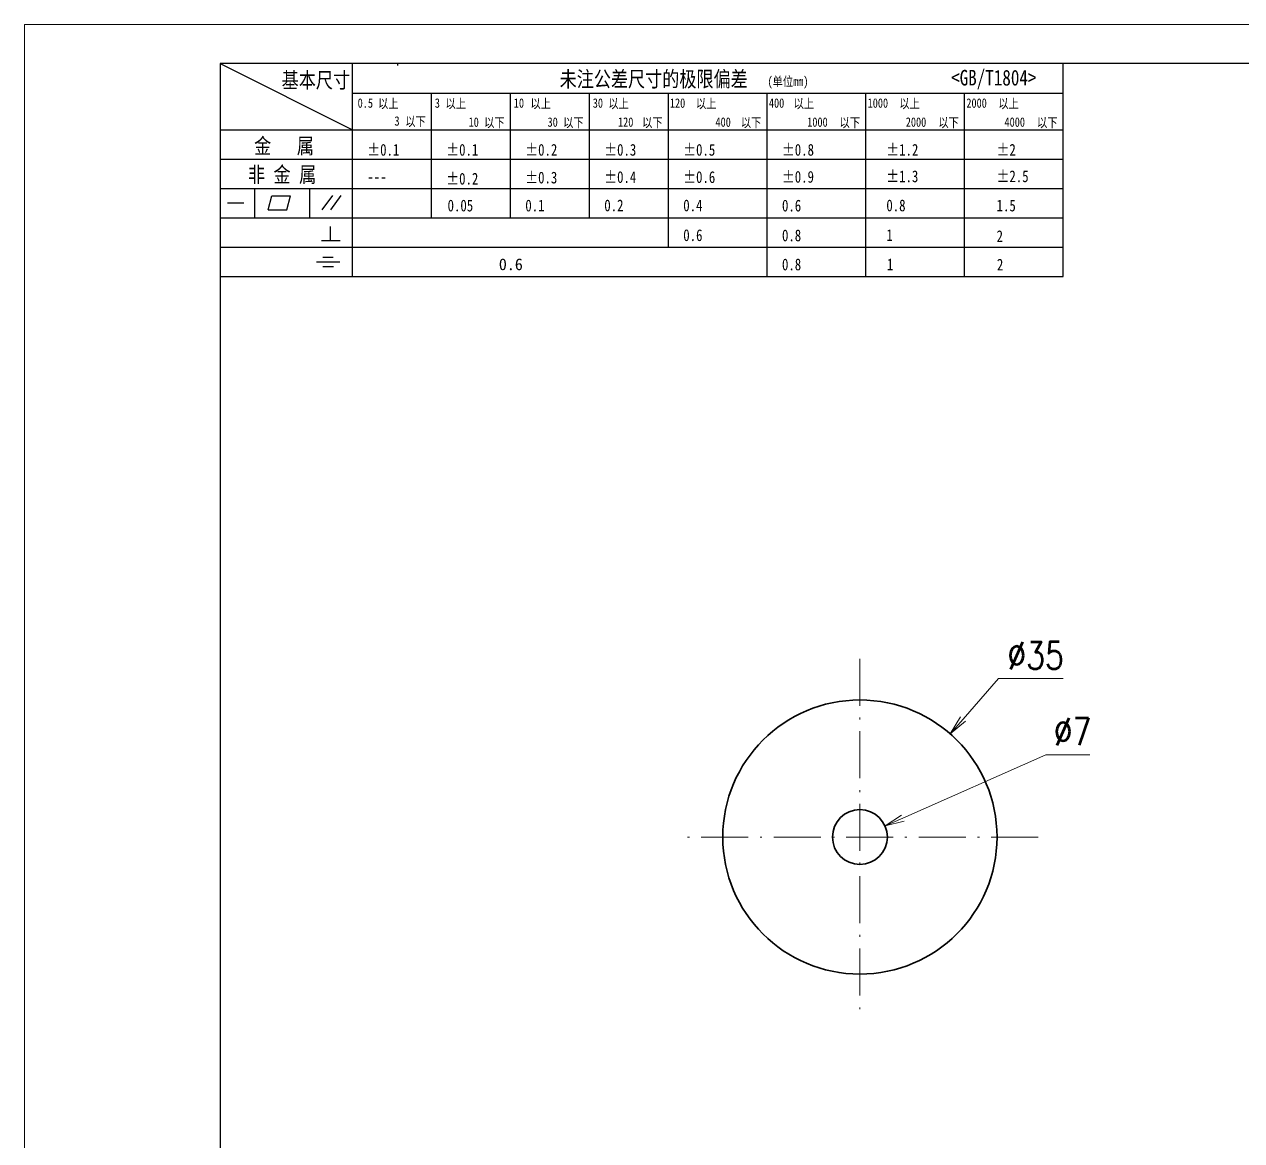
# Model space of a CAD drawing. Header units: millimetres. Extents: x 1333 to 359964, y -52803 to -5704.
# Drawn here: x 163066.4 to 163221.7, y -34415.9 to -34273.4 of the extents above; entities that cross this region are included whole.
import ezdxf

# ---------------------------------------------------------------- set-up
doc = ezdxf.new("R2010")
doc.units = ezdxf.units.MM
doc.header["$LTSCALE"] = 0.5
doc.linetypes.add('AM_ISO08W050x2', pattern=[9, 6, -0.75, 1.5, -0.75])
doc.linetypes.add('DASHDOT', pattern=[18.5, 12, -3, 0.5, -3])
for name, color, linetype, lineweight in [('中心线', 2, 'AM_ISO08W050x2', 18), ('图框', 7, 'Continuous', 18), ('标注线', 3, 'Continuous', 18), ('粗实线', 7, 'Continuous', 35)]:
    doc.layers.add(name, color=color, linetype=linetype, lineweight=lineweight)
doc.layers.add('图\\M+19E79\\M+195B6\\M+18E9A', color=7, linetype='Continuous')
doc.layers.add('打印-禁用', color=7, linetype='Continuous', lineweight=15, plot=False)
doc.styles.add('DIM', font='romans.shx', dxfattribs={"width": 0.8, "bigfont": 'bigfont.shx'})
doc.styles.add('国标', font='simfang.ttf', dxfattribs={"width": 0.8})
doc.dimstyles.new('DEH 1-1$3', dxfattribs={"dimtxt": 3.5, "dimasz": 2.5, "dimexe": 1, "dimexo": 0.625, "dimgap": 1.2, "dimtad": 1, "dimtoh": 1, "dimdsep": 46, "dimtxsty": 'DIM', "dimblk": 'OPEN', "dimcen": 0, "dimclrd": 8, "dimclre": 8, "dimclrt": 2, "dimazin": 2, "dimtfac": 0.5, "dimtofl": 0, "dimtmove": 0, "dimatfit": 3, "dimldrblk": 'OPEN', "dimfxl": 0, "dimtolj": 2, "dimlwd": 18, "dimlwe": 18, "dimarcsym": 0})

# ---------------------------------------------------------------- blocks, each defined once
blk = doc.blocks.new('GZDEH零件A4图框V01版')
at = {"layer": '图\\M+19E79\\M+195B6\\M+18E9A', "linetype": 'Continuous'}
for p, q in [((25, 292), (25, 13.5)), ((205, 292), (25, 292))]:
    blk.add_line(p, q, dxfattribs=at)
at = {"layer": '图\\M+19E79\\M+195B6\\M+18E9A', "color": 9}
for p, q in [((25, 292), (41.88, 283.54)), ((41.88, 264.79), (41.88, 292)), ((47.66, 291.75), (47.66, 292)), ((132.6, 264.79), (132.6, 292)), ((41.88, 288.22), (132.6, 288.22)), ((51.96, 272.29), (51.96, 288.22)), ((62.04, 272.29), (62.04, 288.22)), ((72.12, 272.29), (72.12, 288.22)), ((82.2, 268.54), (82.2, 288.22)), ((94.8, 264.79), (94.8, 288.22)), ((107.4, 264.79), (107.4, 288.22)), ((120, 264.79), (120, 288.22)), ((25, 283.54), (132.6, 283.54)), ((25, 279.79), (132.6, 279.79)), ((25, 276.04), (132.6, 276.04)), ((29.43, 272.34), (29.43, 276.04)), ((31.1, 273.3), (31.58, 275.09)), ((31.58, 275.09), (33.99, 275.09)), ((33.51, 273.3), (33.99, 275.09)), ((36.42, 272.34), (36.42, 276.04)), ((38.03, 273.3), (39.36, 275.16)), ((39.11, 273.3), (40.45, 275.16)), ((25.94, 274.19), (28, 274.19)), ((25, 272.29), (132.6, 272.29)), ((31.1, 273.3), (33.51, 273.3)), ((39.09, 269.41), (39.09, 271.18)), ((37.93, 269.41), (40.32, 269.41)), ((25, 268.54), (132.6, 268.54)), ((38.08, 267.29), (39.43, 267.29)), ((37.3, 266.69), (40.28, 266.69)), ((38.08, 266.09), (39.44, 266.09)), ((25, 264.79), (132.6, 264.79))]:
    blk.add_line(p, q, dxfattribs=at)
at = {"layer": '打印-禁用', "linetype": 'Continuous'}
for p, q in [((0, 297), (0, 0)), ((210, 297), (0, 297))]:
    blk.add_line(p, q, dxfattribs=at)
at = {"layer": '图\\M+19E79\\M+195B6\\M+18E9A', "color": 9, "style": '国标', "width": 0.8}
for s, height, p in [('基本尺寸', 2, (32.84, 288.88)), ('未注公差尺寸的极限偏差', 2, (68.32, 289.02)), ('<GB/T1804>', 2, (118.29, 289.19)), ('30', 1.2, (72.55, 286.35)), ('金   属', 2, (29.33, 280.48)), ('±0.1', 1.5, (43.78, 280.23)), ('±0.1', 1.5, (53.86, 280.23)), ('±0.2', 1.5, (63.94, 280.23)), ('±0.3', 1.5, (74.02, 280.23)), ('±0.5', 1.5, (84.1, 280.23)), ('±0.8', 1.5, (96.7, 280.23)), ('±1.2', 1.5, (110.02, 280.23)), ('±2', 1.5, (124.09, 280.23)), ('非 金 属', 2, (28.53, 276.82)), ('±0.2', 1.5, (53.86, 276.54)), ('±0.3', 1.5, (63.94, 276.69)), ('±0.4', 1.5, (74.02, 276.75)), ('±0.6', 1.5, (84.1, 276.75)), ('±0.9', 1.5, (96.7, 276.78)), ('±1.3', 1.5, (110.02, 276.84)), ('±2.5', 1.5, (124.09, 276.85)), ('---', 1.5, (43.78, 276.81)), ('0.1', 1.5, (63.94, 273.12)), ('0.2', 1.5, (74.02, 273.13)), ('0.4', 1.5, (84.1, 273.13)), ('0.6', 1.5, (96.7, 273.11)), ('0.8', 1.5, (110.02, 273.13)), ('1.5', 1.5, (124.09, 273.12)), ('0.6', 1.5, (84.1, 269.33)), ('0.8', 1.5, (96.7, 269.3)), ('1', 1.5, (110.02, 269.34)), ('2', 1.5, (124.09, 269.2)), ('0.8', 1.5, (96.7, 265.59)), ('1', 1.5, (110.1, 265.6)), ('2', 1.5, (124.13, 265.57))]:
    blk.add_text(s, height=height, dxfattribs=at).set_placement(p)
at = {"layer": '图\\M+19E79\\M+195B6\\M+18E9A', "color": 9, "lineweight": 15, "style": '国标', "width": 0.8}
for s, p in [('0.5', (42.54, 286.35)), ('以上', (45.15, 286.3)), ('3', (52.39, 286.35)), ('以上', (53.76, 286.3)), ('10', (62.47, 286.35)), ('以上', (64.6, 286.3)), ('以上', (74.53, 286.3)), ('120', (82.39, 286.35)), ('以上', (85.72, 286.3)), ('400', (95.03, 286.35)), ('以上', (98.19, 286.3)), ('1000', (107.63, 286.35)), ('以上', (111.67, 286.3)), ('2000', (120.23, 286.35)), ('以上', (124.31, 286.3)), ('3', (47.24, 284.06)), ('以下', (48.61, 284.01)), ('10', (56.7, 283.92)), ('以下', (58.69, 283.87)), ('30', (66.78, 283.92)), ('以下', (68.77, 283.87)), ('120', (75.77, 283.92)), ('以下', (78.85, 283.87)), ('400', (88.21, 283.92)), ('以下', (91.45, 283.87)), ('1000', (99.92, 283.92)), ('以下', (104.05, 283.87)), ('2000', (112.5, 283.92)), ('以下', (116.65, 283.87)), ('4000', (125.1, 283.92)), ('以下', (129.25, 283.87))]:
    blk.add_text(s, height=1.2, dxfattribs=at).set_placement(p)
at = {"layer": '图\\M+19E79\\M+195B6\\M+18E9A', "color": 9, "lineweight": 13, "style": '国标'}
blk.add_text('0.6', height=1.5, dxfattribs=at).set_placement((60.56, 265.61))
at = {"layer": '图\\M+19E79\\M+195B6\\M+18E9A', "color": 9, "lineweight": 15, "insert": (94.85, 290.31), "char_height": 1.2, "width": 8.7957, "attachment_point": 1, "style": '国标'}
blk.add_mtext('(单位mm)', dxfattribs=at)
at = {"layer": '图\\M+19E79\\M+195B6\\M+18E9A', "color": 9, "insert": (54.02, 273.09), "char_height": 1.5, "width": 5.1982, "attachment_point": 7, "style": '国标'}
blk.add_mtext('0.05', dxfattribs=at)
blk = doc.blocks.new('DEH A4')
at = {"layer": '图框'}
blk.add_blockref('GZDEH零件A4图框V01版', (0, 0), dxfattribs=at)
blk = doc.blocks.new('_Open')
at = {"color": 0, "linetype": 'ByBlock', "lineweight": -2}
for p, q in [((-1, 0.167), (0, 0)), ((-1, -0.167), (0, 0)), ((0, 0), (-1, 0))]:
    blk.add_line(p, q, dxfattribs=at)
blk = doc.blocks.new('*D407')
at = {"layer": 'Defpoints', "color": 0, "transparency": 16777216}
for p in [(163184.55, -34364), (163161.51, -34390.35)]:
    blk.add_point(p, dxfattribs=at)
at = {"layer": '标注线', "color": 8, "lineweight": 18, "transparency": 16777216}
for p, q in [((163190.72, -34356.94), (163186.19, -34362.12)), ((163198.98, -34356.94), (163190.72, -34356.94))]:
    blk.add_line(p, q, dxfattribs=at)
at = {"layer": '标注线', "color": 8, "lineweight": 18, "transparency": 16777216, "xscale": 2.5, "yscale": 2.5, "zscale": 2.5, "rotation": 228.8357045877253}
blk.add_blockref('_Open', (163184.55, -34364), dxfattribs=at)
at = {"layer": '标注线', "color": 2, "transparency": 16777216, "insert": (163195.45, -34353.99), "char_height": 3.5, "attachment_point": 5, "style": 'DIM'}
blk.add_mtext('\\A2;∅35', dxfattribs=at)
blk = doc.blocks.new('*D408')
at = {"layer": 'Defpoints', "color": 0, "transparency": 16777216}
for p in [(163176.23, -34375.76), (163169.83, -34378.59)]:
    blk.add_point(p, dxfattribs=at)
at = {"layer": '标注线', "color": 8, "lineweight": 18, "transparency": 16777216}
for p, q in [((163196.77, -34366.66), (163178.51, -34374.75)), ((163202.37, -34366.66), (163196.77, -34366.66))]:
    blk.add_line(p, q, dxfattribs=at)
at = {"layer": '标注线', "color": 8, "lineweight": 18, "transparency": 16777216, "xscale": 2.5, "yscale": 2.5, "zscale": 2.5, "rotation": 203.8881592565393}
blk.add_blockref('_Open', (163176.23, -34375.76), dxfattribs=at)
at = {"layer": '标注线', "color": 2, "transparency": 16777216, "insert": (163200.17, -34363.71), "char_height": 3.5, "attachment_point": 5, "style": 'DIM'}
blk.add_mtext('\\A2;∅7', dxfattribs=at)

msp = doc.modelspace()

# ---------------------------------------------------------------- linework, layer by layer
at = {"layer": '中心线', "linetype": 'DASHDOT', "lineweight": 13}
for p, q in [((163173.027, -34354.426), (163173.027, -34399.926)), ((163195.777, -34377.176), (163150.277, -34377.176))]:
    msp.add_line(p, q, dxfattribs=at)
at = {"layer": '粗实线', "lineweight": 35}
for radius in [17.5, 3.5]:
    msp.add_circle((163173.027, -34377.176), radius, dxfattribs=at)

# ---------------------------------------------------------------- block references
at = {"layer": '图框'}
msp.add_blockref('DEH A4', (163066.382, -34570.402), dxfattribs=at)

# ---------------------------------------------------------------- dimensions: what is measured, and where the dimension line sits
at = {"layer": '标注线'}
for p1, p2, picture, middle in [((163161.508, -34390.351), (163184.545, -34364.002), '*D407', (163195.451, -34356.942)), ((163169.826, -34378.594), (163176.227, -34375.759), '*D408', (163200.169, -34366.661))]:
    dim = msp.add_diameter_dim_2p(p1=p1, p2=p2, dimstyle='DEH 1-1$3', dxfattribs=at)
    dim.commit()
    dim.dimension.update_dxf_attribs({"geometry": picture, "text_midpoint": middle, "dimtype": 163})

doc.saveas('drawing.dxf')
